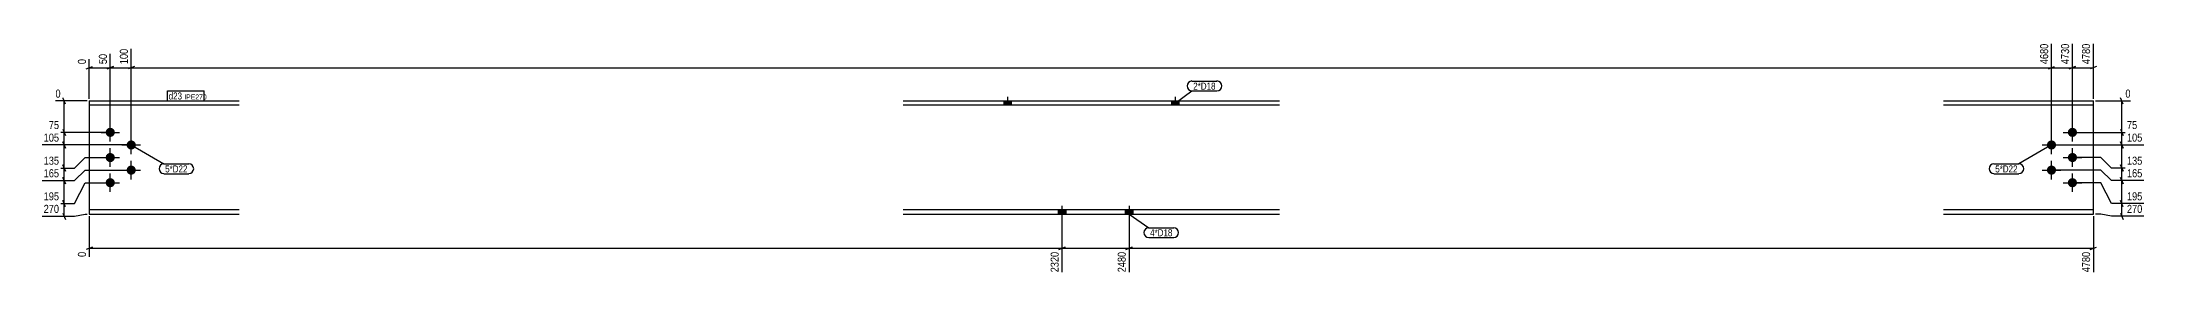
# Model space of a CAD drawing. Header units: millimetres. Extents: x 11 to 16768, y 11 to 564.
# Drawn here: x 11755 to 16768, y 11 to 564 of the extents above; entities that cross this region are included whole.
import ezdxf

# ---------------------------------------------------------------- set-up
doc = ezdxf.new("R2010")
doc.units = ezdxf.units.MM
for name, color, linetype in [('MÅLSÆTNING', 7, 'Continuous'), ('STÅL', 7, 'Continuous'), ('TEKST', 7, 'Continuous')]:
    doc.layers.add(name, color=color, linetype=linetype)
doc.styles.add('Arial Narrow', font='ARIALN.TTF', dxfattribs={"height": 0.2})

msp = doc.modelspace()

# ---------------------------------------------------------------- hatches: boundary and pattern name
at = {"layer": 'STÅL', "linetype": 'Continuous'}
for points in [[(14048.5, 413.5), (14066.5, 413.5), (14066.5, 423.7), (14048.5, 423.7)], [(14448.5, 413.5), (14466.5, 413.5), (14466.5, 423.7), (14448.5, 423.7)], [(11906.5, 348.7, -1), (11928.5, 348.7, -1)], [(16586.5, 348.7, -1), (16608.5, 348.7, -1)], [(11956.5, 318.7, -1), (11978.5, 318.7, -1)], [(16536.5, 318.7, -1), (16558.5, 318.7, -1)], [(11906.5, 288.7, -1), (11928.5, 288.7, -1)], [(11956.5, 258.7, -1), (11978.5, 258.7, -1)], [(16536.5, 258.7, -1), (16558.5, 258.7, -1)], [(16586.5, 288.7, -1), (16608.5, 288.7, -1)], [(11906.5, 228.7, -1), (11928.5, 228.7, -1)], [(16586.5, 228.7, -1), (16608.5, 228.7, -1)], [(14196.5, 163.9), (14178.5, 163.9), (14178.5, 153.7), (14196.5, 153.7)], [(14196.5, 163.9), (14178.5, 163.9), (14178.5, 153.7), (14196.5, 153.7)], [(14356.5, 163.9), (14338.5, 163.9), (14338.5, 153.7), (14356.5, 153.7)], [(14356.5, 163.9), (14338.5, 163.9), (14338.5, 153.7), (14356.5, 153.7)]]:
    msp.add_hatch(color=3, dxfattribs=at).paths.add_polyline_path(points)

# ---------------------------------------------------------------- linework, layer by layer
at = {"layer": 'MÅLSÆTNING', "color": 7, "linetype": 'Continuous'}
for p, q in [((16547.5, 323.7), (16547.5, 560.2)), ((16597.5, 353.7), (16597.5, 560.2)), ((16647.5, 428.7), (16647.5, 560.2)), ((11860, 500), (11875, 506)), ((11867.5, 428.7), (11867.5, 523.7)), ((11910, 500), (11925, 506)), ((11917.5, 353.7), (11917.5, 535.9)), ((11917.5, 503), (11967.5, 503)), ((11975, 506), (11960, 500)), ((11975, 506), (11960, 500)), ((11967.5, 323.7), (11967.5, 548.1)), ((11967.5, 323.7), (11967.5, 548.1)), ((16540, 500), (16555, 506)), ((16590, 500), (16605, 506)), ((16597.5, 503), (16647.5, 503)), ((16655, 506), (16640, 500)), ((11862.5, 423.7), (11786.9, 423.7)), ((11810.5, 416.2), (11804.5, 431.2)), ((11807.5, 348.7), (11807.5, 423.7)), ((16652.5, 423.7), (16736, 423.7)), ((16718.3, 416.2), (16712.3, 431.2)), ((16715.3, 348.7), (16715.3, 423.7)), ((11804.5, 356.2), (11810.5, 341.2)), ((11804.5, 356.2), (11810.5, 341.2)), ((16712.3, 356.2), (16718.3, 341.2)), ((16712.3, 356.2), (16718.3, 341.2)), ((11962.5, 318.7), (11755.2, 318.7)), ((11962.5, 318.7), (11755.2, 318.7)), ((11912.5, 348.7), (11767.4, 348.7)), ((11912.5, 348.7), (11767.4, 348.7)), ((11810.5, 311.2), (11804.5, 326.2)), ((11804.5, 326.2), (11810.5, 311.2)), ((11807.5, 318.7), (11807.5, 348.7)), ((11807.5, 263.7), (11807.5, 318.7)), ((16552.5, 318.7), (16767.7, 318.7)), ((16552.5, 318.7), (16767.7, 318.7)), ((16602.5, 348.7), (16755.5, 348.7)), ((16602.5, 348.7), (16755.5, 348.7)), ((16718.3, 311.2), (16712.3, 326.2)), ((16712.3, 326.2), (16718.3, 311.2)), ((16715.3, 318.7), (16715.3, 348.7)), ((16715.3, 263.7), (16715.3, 318.7)), ((11755.2, 263.7), (11832.5, 263.7)), ((11755.2, 263.7), (11832.5, 263.7)), ((11810.5, 256.2), (11804.5, 271.2)), ((11804.5, 271.2), (11810.5, 256.2)), ((11807.5, 233.7), (11807.5, 263.7)), ((11832.5, 263.7), (11857.5, 288.7)), ((11832.5, 263.7), (11857.5, 288.7)), ((11832.5, 233.7), (11857.5, 258.7)), ((11832.5, 233.7), (11857.5, 258.7)), ((11857.5, 288.7), (11912.5, 288.7)), ((11857.5, 288.7), (11912.5, 288.7)), ((11857.5, 258.7), (11962.5, 258.7)), ((11857.5, 258.7), (11962.5, 258.7)), ((16665.3, 258.7), (16552.5, 258.7)), ((16665.3, 258.7), (16552.5, 258.7)), ((16665.3, 288.7), (16602.5, 288.7)), ((16665.3, 288.7), (16602.5, 288.7)), ((16690.3, 263.7), (16665.3, 288.7)), ((16690.3, 263.7), (16665.3, 288.7)), ((16690.3, 233.7), (16665.3, 258.7)), ((16690.3, 233.7), (16665.3, 258.7)), ((16767.7, 263.7), (16690.3, 263.7)), ((16767.7, 263.7), (16690.3, 263.7)), ((16718.3, 256.2), (16712.3, 271.2)), ((16712.3, 271.2), (16718.3, 256.2)), ((11755.2, 233.7), (11832.5, 233.7)), ((11755.2, 233.7), (11832.5, 233.7)), ((11810.5, 226.2), (11804.5, 241.2)), ((11804.5, 241.2), (11810.5, 226.2)), ((11807.5, 178.7), (11807.5, 233.7)), ((11832.5, 178.7), (11857.5, 228.7)), ((11832.5, 178.7), (11857.5, 228.7)), ((11857.5, 228.7), (11912.5, 228.7)), ((11857.5, 228.7), (11912.5, 228.7)), ((16665.3, 228.7), (16602.5, 228.7)), ((16665.3, 228.7), (16602.5, 228.7)), ((16690.3, 178.7), (16665.3, 228.7)), ((16690.3, 178.7), (16665.3, 228.7)), ((11755.2, 178.7), (11832.5, 178.7)), ((11755.2, 178.7), (11832.5, 178.7)), ((11810.5, 171.2), (11804.5, 186.2)), ((11810.5, 171.2), (11804.5, 186.2)), ((11804.5, 156.2), (11810.5, 141.2)), ((11807.5, 148.7), (11807.5, 178.7)), ((11832.5, 148.7), (11857.5, 153.7)), ((11857.5, 153.7), (11862.5, 153.7)), ((16665.3, 153.7), (16652.5, 153.7)), ((16690.3, 148.7), (16665.3, 153.7)), ((16767.7, 178.7), (16690.3, 178.7)), ((16718.3, 171.2), (16712.3, 186.2)), ((16712.3, 156.2), (16718.3, 141.2)), ((16715.3, 148.7), (16715.3, 178.7)), ((11755.2, 148.7), (11832.5, 148.7)), ((11867.5, 148.7), (11867.5, 51.6)), ((14187.5, 121.3), (14187.5, 15)), ((14347.5, 121.3), (14347.5, 15)), ((14347.5, 121.3), (14347.5, 15)), ((16647.5, 148.7), (16647.5, 15)), ((16767.7, 148.7), (16690.3, 148.7)), ((11875, 75.3), (11860, 69.3)), ((11867.5, 72.3), (14187.5, 72.3)), ((14180, 69.3), (14195, 75.3)), ((14355, 75.3), (14340, 69.3)), ((14340, 69.3), (14355, 75.3)), ((14347.5, 72.3), (16647.5, 72.3)), ((16640, 69.3), (16655, 75.3))]:
    msp.add_line(p, q, dxfattribs=at)
at = {"layer": 'STÅL', "color": 2, "linetype": 'Continuous'}
for p, q in [((11867.5, 423.7), (11867.5, 153.7)), ((11867.5, 423.7), (12224.9, 423.7)), ((12224.9, 413.5), (11867.5, 413.5)), ((13808.5, 423.7), (14706.1, 423.7)), ((14706.1, 413.5), (13808.5, 413.5)), ((16290.2, 423.7), (16647.5, 423.7)), ((16647.5, 413.5), (16290.2, 413.5)), ((16647.5, 153.7), (16647.5, 423.7)), ((12224.9, 163.9), (11867.5, 163.9)), ((11867.5, 153.7), (12224.9, 153.7)), ((14706.1, 163.9), (13808.5, 163.9)), ((13808.5, 153.7), (14706.1, 153.7)), ((16647.5, 163.9), (16290.2, 163.9)), ((16290.2, 153.7), (16647.5, 153.7))]:
    msp.add_line(p, q, dxfattribs=at)
at = {"layer": 'STÅL', "color": 3, "linetype": 'Continuous'}
for p, q in [((14048.5, 423.7), (14048.5, 413.5)), ((14057.5, 433.7), (14057.5, 413.5)), ((14066.5, 423.7), (14066.5, 413.5)), ((14448.5, 423.7), (14448.5, 413.5)), ((14457.5, 433.7), (14457.5, 413.5)), ((14466.5, 423.7), (14466.5, 413.5)), ((11917.5, 326.7), (11917.5, 370.7)), ((16597.5, 326.7), (16597.5, 370.7)), ((11895.5, 348.7), (11939.5, 348.7)), ((11917.5, 266.7), (11917.5, 310.7)), ((11945.5, 318.7), (11989.5, 318.7)), ((11967.5, 296.7), (11967.5, 340.7)), ((16525.5, 318.7), (16569.5, 318.7)), ((16547.5, 296.7), (16547.5, 340.7)), ((16575.5, 348.7), (16619.5, 348.7)), ((16597.5, 266.7), (16597.5, 310.7)), ((11895.5, 288.7), (11939.5, 288.7)), ((11917.5, 206.7), (11917.5, 250.7)), ((11945.5, 258.7), (11989.5, 258.7)), ((11967.5, 236.7), (11967.5, 280.7)), ((16525.5, 258.7), (16569.5, 258.7)), ((16547.5, 236.7), (16547.5, 280.7)), ((16575.5, 288.7), (16619.5, 288.7)), ((16597.5, 206.7), (16597.5, 250.7)), ((11895.5, 228.7), (11939.5, 228.7)), ((16575.5, 228.7), (16619.5, 228.7)), ((14178.5, 163.9), (14178.5, 153.7)), ((14178.5, 163.9), (14178.5, 153.7)), ((14187.5, 173.9), (14187.5, 108.9)), ((14187.5, 173.9), (14187.5, 108.9)), ((14196.5, 163.9), (14196.5, 153.7)), ((14196.5, 163.9), (14196.5, 153.7)), ((14338.5, 163.9), (14338.5, 153.7)), ((14338.5, 163.9), (14338.5, 153.7)), ((14347.5, 173.9), (14347.5, 108.9)), ((14347.5, 173.9), (14347.5, 108.9)), ((14356.5, 163.9), (14356.5, 153.7)), ((14356.5, 163.9), (14356.5, 153.7))]:
    msp.add_line(p, q, dxfattribs=at)

# ---------------------------------------------------------------- wipeouts: each hides what was drawn before it
at = {"color": 0}
for points in [[(14553.8, 450.7), (14553.8, 468.2), (14500.5, 468.2), (14500.5, 450.7)], [(12101.8, 253.2), (12101.8, 270.7), (12048.5, 270.7), (12048.5, 253.2)], [(16466.6, 253.2), (16466.6, 270.7), (16413.3, 270.7), (16413.3, 253.2)], [(14450.9, 100.9), (14450.9, 118.4), (14397.6, 118.4), (14397.6, 100.9)]]:
    msp.add_wipeout(points, dxfattribs=at).dxf.layer = 'TEKST'

# ---------------------------------------------------------------- next in the draw order: wipeouts: each hides what was drawn before it
at = {"color": 0, "linetype": 'Continuous'}
for points in [[(16643.5, 564.2), (16615.5, 564.2), (16615.5, 507.5), (16643.5, 507.5)], [(11803, 427.7), (11803, 455.7), (11782.9, 455.7), (11782.9, 427.7)], [(16740, 427.7), (16740, 455.7), (16719.8, 455.7), (16719.8, 427.7)], [(11799.4, 352.7), (11799.4, 380.7), (11767, 380.7), (11767, 352.7)], [(16755.9, 352.7), (16755.9, 380.7), (16723.5, 380.7), (16723.5, 352.7)], [(11799.4, 267.7), (11799.4, 295.7), (11754.8, 295.7), (11754.8, 267.7)], [(11799.4, 182.7), (11799.4, 210.7), (11754.8, 210.7), (11754.8, 182.7)], [(16768, 182.7), (16768, 210.7), (16723.5, 210.7), (16723.5, 182.7)], [(11863.5, 67.7), (11835.5, 67.7), (11835.5, 47.6), (11863.5, 47.6)], [(14183.5, 67.7), (14155.5, 67.7), (14155.5, 11), (14183.5, 11)], [(16643.5, 67.7), (16615.5, 67.7), (16615.5, 11), (16643.5, 11)]]:
    msp.add_wipeout(points, dxfattribs=at).dxf.layer = 'MÅLSÆTNING'
at = {"color": 0}
for points in [[(14553.8, 450.7), (14553.8, 468.2), (14500.5, 468.2), (14500.5, 450.7)], [(12088.8, 427.2), (12088.8, 444.7), (12056.8, 444.7), (12056.8, 427.2)], [(12101.8, 253.2), (12101.8, 270.7), (12048.5, 270.7), (12048.5, 253.2)], [(16466.6, 253.2), (16466.6, 270.7), (16413.3, 270.7), (16413.3, 253.2)], [(14450.9, 100.9), (14450.9, 118.4), (14397.6, 118.4), (14397.6, 100.9)]]:
    msp.add_wipeout(points, dxfattribs=at).dxf.layer = 'TEKST'

# ---------------------------------------------------------------- next in the draw order: linework, layer by layer
at = {"layer": 'MÅLSÆTNING', "color": 7, "linetype": 'Continuous'}
for p, q in [((16597.5, 353.7), (16597.5, 560.2)), ((16547.5, 503), (16597.5, 503)), ((16605, 506), (16590, 500)), ((16715.3, 233.7), (16715.3, 263.7)), ((16767.7, 233.7), (16690.3, 233.7)), ((16767.7, 233.7), (16690.3, 233.7)), ((16718.3, 226.2), (16712.3, 241.2)), ((16712.3, 241.2), (16718.3, 226.2)), ((14187.5, 121.3), (14187.5, 15)), ((14195, 75.3), (14180, 69.3)), ((14187.5, 72.3), (14347.5, 72.3))]:
    msp.add_line(p, q, dxfattribs=at)
at = {"layer": 'TEKST', "color": 7, "linetype": 'Continuous'}
for p, q in [((14497.5, 471.2), (14556.8, 471.2)), ((14457.5, 418.6), (14497.5, 447.7)), ((14497.5, 447.7), (14556.8, 447.7)), ((11967.5, 318.7), (12045.5, 273.7)), ((16547.5, 318.7), (16469.6, 273.7)), ((12045.5, 273.7), (12104.8, 273.7)), ((16410.3, 273.7), (16469.6, 273.7)), ((12045.5, 250.2), (12104.8, 250.2)), ((16410.3, 250.2), (16469.6, 250.2)), ((14347.5, 153.8), (14394.6, 121.4)), ((14394.6, 121.4), (14453.9, 121.4)), ((14394.6, 97.9), (14453.9, 97.9))]:
    msp.add_line(p, q, dxfattribs=at)
for centre, radius, start, end in [((14497.5, 459.5), 11.8, 90, 270), ((14556.8, 459.5), 11.8, 270, 90), ((12045.5, 262), 11.7, 90, 270), ((12104.8, 262), 11.7, 270, 90), ((16410.3, 262), 11.7, 90, 270), ((16469.6, 262), 11.7, 270, 90), ((14394.6, 109.7), 11.7, 90, 270), ((14453.9, 109.7), 11.7, 270, 90)]:
    msp.add_arc(centre, radius, start, end, dxfattribs=at)

# ---------------------------------------------------------------- next in the draw order: texts
at = {"layer": 'MÅLSÆTNING', "color": 3, "linetype": 'Continuous', "style": 'Arial Narrow'}
for s, height, p in [('4780', 19.09, (16639.5, 511.5)), ('0', 19.1, (11859.5, 51.6)), ('2320', 19.09, (14179.5, 15)), ('4780', 19.09, (16639.5, 15))]:
    msp.add_text(s, height=height, rotation=90.0002, dxfattribs=at).set_placement(p)
for s, height, p in [('0', 19.1, (11786.9, 431.7)), ('0', 19.1, (16723.8, 431.7)), ('75', 19.09, (11771, 356.7)), ('75', 19.09, (16727.5, 356.7)), ('135', 19.09, (11758.8, 271.7))]:
    msp.add_text(s, height=height, dxfattribs=at).set_placement(p)
at = {"layer": 'TEKST', "color": 3, "style": 'Arial Narrow'}
for s, p in [('2*D18', (14500.5, 450.7)), ('5*D22', (12048.5, 253.2)), ('5*D22', (16413.3, 253.2)), ('4*D18', (14397.6, 100.9))]:
    msp.add_text(s, height=16.7, dxfattribs=at).set_placement(p)

# ---------------------------------------------------------------- next in the draw order: wipeouts: each hides what was drawn before it
at = {"color": 0, "linetype": 'Continuous'}
for points in [[(11799.4, 152.7), (11799.4, 180.7), (11754.8, 180.7), (11754.8, 152.7)], [(16768, 152.7), (16768, 180.7), (16723.5, 180.7), (16723.5, 152.7)]]:
    msp.add_wipeout(points, dxfattribs=at).dxf.layer = 'MÅLSÆTNING'
at = {"color": 0}
msp.add_wipeout([(12088.8, 427.2), (12088.8, 444.7), (12056.8, 444.7), (12056.8, 427.2)], dxfattribs=at).dxf.layer = 'TEKST'

# ---------------------------------------------------------------- next in the draw order: linework, layer by layer
at = {"layer": 'MÅLSÆTNING', "color": 7, "linetype": 'Continuous'}
for p, q in [((16715.3, 178.7), (16715.3, 233.7)), ((16767.7, 178.7), (16690.3, 178.7)), ((16718.3, 171.2), (16712.3, 186.2))]:
    msp.add_line(p, q, dxfattribs=at)
at = {"layer": 'TEKST', "color": 7, "linetype": 'Continuous'}
msp.add_line((12053.8, 424.2), (12053.8, 447.7), dxfattribs=at)

# ---------------------------------------------------------------- next in the draw order: texts
at = {"layer": 'MÅLSÆTNING', "color": 3, "linetype": 'Continuous', "style": 'Arial Narrow'}
for s, p in [('195', (11758.8, 186.7)), ('195', (16727.5, 186.7)), ('270', (11758.8, 156.7)), ('270', (16727.5, 156.7))]:
    msp.add_text(s, height=19.09, dxfattribs=at).set_placement(p)

# ---------------------------------------------------------------- next in the draw order: wipeouts: each hides what was drawn before it
at = {"color": 0, "linetype": 'Continuous'}
for points in [[(16593.5, 564.2), (16565.5, 564.2), (16565.5, 507.5), (16593.5, 507.5)], [(11799.4, 322.7), (11799.4, 350.7), (11754.8, 350.7), (11754.8, 322.7)], [(16768, 322.7), (16768, 350.7), (16723.5, 350.7), (16723.5, 322.7)], [(11799.4, 237.7), (11799.4, 265.7), (11754.8, 265.7), (11754.8, 237.7)], [(16768, 267.7), (16768, 295.7), (16723.5, 295.7), (16723.5, 267.7)], [(14343.5, 67.7), (14315.5, 67.7), (14315.5, 11), (14343.5, 11)]]:
    msp.add_wipeout(points, dxfattribs=at).dxf.layer = 'MÅLSÆTNING'
at = {"color": 0}
msp.add_wipeout([(12138.9, 427.2), (12138.9, 439.7), (12094, 439.7), (12094, 427.2)], dxfattribs=at).dxf.layer = 'TEKST'

# ---------------------------------------------------------------- next in the draw order: linework, layer by layer
at = {"layer": 'MÅLSÆTNING', "color": 7, "linetype": 'Continuous'}
for p, q in [((16547.5, 323.7), (16547.5, 560.2)), ((11967.5, 503), (16547.5, 503)), ((16540, 500), (16555, 506))]:
    msp.add_line(p, q, dxfattribs=at)

# ---------------------------------------------------------------- next in the draw order: texts
at = {"layer": 'MÅLSÆTNING', "color": 3, "linetype": 'Continuous', "style": 'Arial Narrow'}
for s, p in [('4730', (16589.5, 511.5)), ('2480', (14339.5, 15))]:
    msp.add_text(s, height=19.09, rotation=90.0002, dxfattribs=at).set_placement(p)
for s, p in [('105', (11758.8, 326.7)), ('105', (16727.5, 326.7)), ('165', (11758.8, 241.7)), ('135', (16727.5, 271.7))]:
    msp.add_text(s, height=19.09, dxfattribs=at).set_placement(p)

# ---------------------------------------------------------------- next in the draw order: wipeouts: each hides what was drawn before it
at = {"color": 0}
msp.add_wipeout([(12138.9, 427.2), (12138.9, 439.7), (12094, 439.7), (12094, 427.2)], dxfattribs=at).dxf.layer = 'TEKST'

# ---------------------------------------------------------------- next in the draw order: linework, layer by layer
at = {"layer": 'TEKST', "color": 7, "linetype": 'Continuous'}
for p, q in [((12053.8, 447.7), (12141.9, 447.7)), ((12053.8, 424.2), (12141.9, 424.2)), ((12141.9, 424.2), (12141.9, 447.7))]:
    msp.add_line(p, q, dxfattribs=at)

# ---------------------------------------------------------------- next in the draw order: texts
at = {"layer": 'TEKST', "color": 3, "style": 'Arial Narrow'}
for s, height, p in [('d23', 16.7, (12056.8, 427.2)), ('IPE270', 11.93, (12094, 427.2))]:
    msp.add_text(s, height=height, dxfattribs=at).set_placement(p)

# ---------------------------------------------------------------- next in the draw order: wipeouts: each hides what was drawn before it
at = {"color": 0, "linetype": 'Continuous'}
for points in [[(11963.5, 552.1), (11935.5, 552.1), (11935.5, 507.5), (11963.5, 507.5)], [(16543.5, 564.2), (16515.5, 564.2), (16515.5, 507.5), (16543.5, 507.5)], [(16768, 237.7), (16768, 265.7), (16723.5, 265.7), (16723.5, 237.7)]]:
    msp.add_wipeout(points, dxfattribs=at).dxf.layer = 'MÅLSÆTNING'

# ---------------------------------------------------------------- next in the draw order: linework, layer by layer
at = {"layer": 'MÅLSÆTNING', "color": 7, "linetype": 'Continuous'}
for p, q in [((11867.5, 503), (11917.5, 503)), ((11925, 506), (11910, 500)), ((11917.5, 353.7), (11917.5, 535.9))]:
    msp.add_line(p, q, dxfattribs=at)

# ---------------------------------------------------------------- next in the draw order: texts
at = {"layer": 'MÅLSÆTNING', "color": 3, "linetype": 'Continuous', "style": 'Arial Narrow'}
for s, p in [('4680', (16539.5, 511.5)), ('100', (11959.5, 511.5))]:
    msp.add_text(s, height=19.09, rotation=90.0002, dxfattribs=at).set_placement(p)
msp.add_text('165', height=19.09, dxfattribs=at).set_placement((16727.5, 241.7))

# ---------------------------------------------------------------- next in the draw order: wipeouts: each hides what was drawn before it
at = {"color": 0, "linetype": 'Continuous'}
msp.add_wipeout([(11913.5, 539.9), (11885.5, 539.9), (11885.5, 507.5), (11913.5, 507.5)], dxfattribs=at).dxf.layer = 'MÅLSÆTNING'

# ---------------------------------------------------------------- next in the draw order: texts
at = {"layer": 'MÅLSÆTNING', "color": 3, "linetype": 'Continuous', "style": 'Arial Narrow'}
msp.add_text('50', height=19.09, rotation=90.0002, dxfattribs=at).set_placement((11909.5, 511.5))

# ---------------------------------------------------------------- next in the draw order: wipeouts: each hides what was drawn before it
at = {"color": 0, "linetype": 'Continuous'}
msp.add_wipeout([(11863.5, 527.7), (11835.5, 527.7), (11835.5, 507.5), (11863.5, 507.5)], dxfattribs=at).dxf.layer = 'MÅLSÆTNING'

# ---------------------------------------------------------------- next in the draw order: texts
at = {"layer": 'MÅLSÆTNING', "color": 3, "linetype": 'Continuous', "style": 'Arial Narrow'}
msp.add_text('0', height=19.1, rotation=90.0002, dxfattribs=at).set_placement((11859.5, 511.5))

doc.saveas('drawing.dxf')
